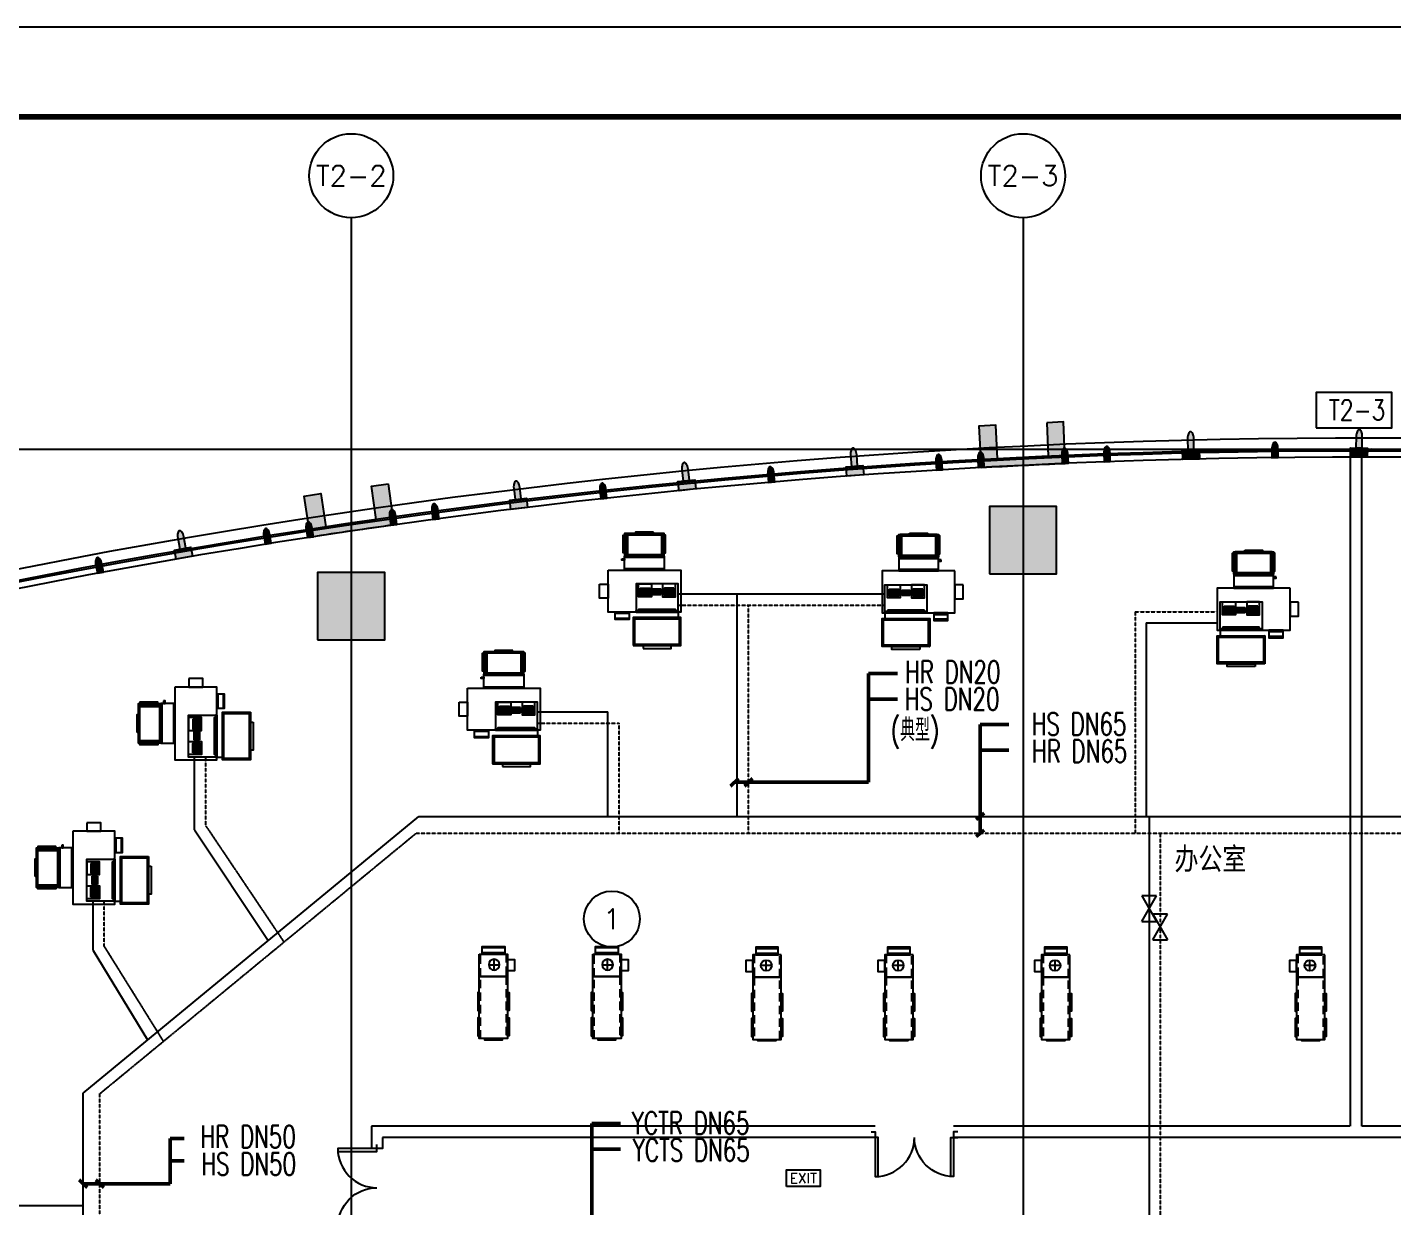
# Model space of a CAD drawing. Header units: inches. Extents: x -10386 to 73614, y -7144 to 52256.
# Drawn here: x 6214 to 30602, y 31194 to 52256 of the extents above; entities that cross this region are included whole.
import ezdxf
from ezdxf.enums import TextEntityAlignment as Align

# ---------------------------------------------------------------- set-up
doc = ezdxf.new("R2010")
doc.units = ezdxf.units.IN
doc.header["$MEASUREMENT"] = 0
for name, pattern in [('C-1205-1217-T2 PLAN$0$DASHDOT1', [0.6, 0.4, -0.1, 0, -0.1]), ('DASH2', [0.6, 0.5, -0.1]), ('DASHED', [0.75, 0.5, -0.25]), ('HIDDEN', [0.375, 0.25, -0.125])]:
    doc.linetypes.add(name, pattern=pattern)
for name, color, linetype, lineweight in [('0M-P-CHH-FIT', 70, 'Continuous', 25), ('暖通-空调-冷凝水管', 140, 'DASH2', 50), ('暖通-空调-热水供水管', 1, 'Continuous', 25), ('暖通-空调-热水回水管', 1, 'DASHED', 25)]:
    doc.layers.add(name, color=color, linetype=linetype, lineweight=lineweight)
for name, color, linetype in [('arch', 8, 'Continuous'), ('TITLE_BLOCK_A1$0$TITLE', 7, 'Continuous'), ('暖-设备-VAV', 6, 'Continuous')]:
    doc.layers.add(name, color=color, linetype=linetype)
doc.layers.add('Viewpoint', color=8, linetype='Continuous', plot=False)
doc.styles.add('C-1205-1217-T2 PLAN$0$ROMANS', font='romans.shx')
doc.styles.add('C-1205-1217-T2 PLAN$0$SA-RS-HZ45', font='sa-rs.shx', dxfattribs={"height": 450, "bigfont": 'sa-hz.shx'})
doc.styles.add('C-1205-1217-T2 PLAN$0$TXT4', font='romans.shx', dxfattribs={"height": 360})
doc.styles.add('HZF', font='ROMANS2.shx', dxfattribs={"width": 0.7, "bigfont": 'HZDF2.shx'})
doc.styles.add('ROMANS', font='romans.shx')
doc.styles.add('TXT2', font='romans.shx', dxfattribs={"height": 180})

# ---------------------------------------------------------------- blocks, each defined once
blk = doc.blocks.new('A$C0FBF0051')
at = {"layer": '暖-设备-VAV', "ltscale": 600}
h = blk.add_hatch(dxfattribs=at)
h.set_pattern_fill('ANSI37', color=9, scale=100, style=0)
h.set_pattern_definition([(45, (3695250.5, -605371.5), (-8.838834765, 8.838834765), []), (135, (3695250.5, -605371.5), (-8.838834765, -8.838834765), [])])
h.paths.add_polyline_path([(-555, 1600), (104, 1600), (104, 2000), (-555, 2000)])
h.paths.add_polyline_path([(-529, 1975), (79, 1975), (79, 1625), (-529, 1625)], flags=16)
h = blk.add_hatch(dxfattribs=at)
h.set_pattern_fill('ANSI37', color=9, scale=100, style=0)
h.set_pattern_definition([(45, (3724282.349, -592149.306), (-8.838834765, 8.838834765), []), (135, (3724282.349, -592149.306), (-8.838834765, -8.838834765), [])])
h.paths.add_polyline_path([(-425, 0), (425, 0), (425, 500), (-425, 500)])
h.paths.add_polyline_path([(-400, 25), (400, 25), (400, 475), (-400, 475)], flags=16)
for p, q in [((-555, 1600), (-555, 2000)), ((-555, 2000), (104, 2000)), ((-529, 1975), (-529, 1625)), ((79, 1975), (-529, 1975)), ((79, 1975), (79, 1625)), ((104, 1600), (104, 2000)), ((104, 1600), (-555, 1600)), ((-529, 1625), (79, 1625)), ((375, 600), (375, 500))]:
    blk.add_line(p, q, dxfattribs=at)
at = {"layer": '暖-设备-VAV', "color": 9, "ltscale": 600}
for p, q in [((-131, 1012), (-301, 1012)), ((-131, 996), (-301, 996)), ((-131, 981), (-301, 981)), ((74, 1006), (-74, 1006)), ((-74, 1006), (-74, 911)), ((-74, 981), (74, 981)), ((74, 1006), (74, 911)), ((131, 1012), (301, 1012)), ((131, 996), (301, 996)), ((131, 981), (301, 981)), ((-131, 965), (-301, 965)), ((-131, 950), (-301, 950)), ((-131, 935), (-301, 935)), ((-131, 919), (-301, 919)), ((-101, 971), (-74, 971)), ((-74, 946), (-101, 946)), ((74, 958), (-74, 958)), ((-74, 936), (74, 936)), ((-74, 911), (74, 911)), ((74, 971), (100, 971)), ((100, 946), (74, 946)), ((131, 965), (301, 965)), ((131, 950), (301, 950)), ((131, 935), (301, 935)), ((131, 919), (301, 919))]:
    blk.add_line(p, q, dxfattribs=at)
at = {"layer": '暖-设备-VAV', "ltscale": 600}
for points in [[(-580, 1975), (-580, 1655), (-605, 1655), (-605, 1975)], [(-580, 1600), (129, 1600), (129, 2000), (-580, 2000)], [(-555, 1600), (104, 1600), (104, 2000), (-555, 2000)], [(-65, 2025), (-385, 2025), (-385, 2000), (-65, 2000)], [(-630, 1550), (-580, 1550), (-580, 1525), (-630, 1525)], [(-580, 1600), (129, 1600), (129, 1350), (-580, 1350)], [(-875, 1350), (425, 1350), (425, 600), (-875, 600)], [(-1025, 1100), (-875, 1100), (-875, 850), (-1025, 850)], [(-375, 600), (375, 600), (375, 1104), (-375, 1104)], [(-332, 1104), (-101, 1104), (-101, 873), (-332, 873)], [(331, 1104), (100, 1104), (100, 873), (331, 873)], [(-499, 600), (-499, 464), (-750, 464), (-750, 600)], [(-499, 575), (-750, 575), (-750, 600), (-499, 600)], [(-499, 464), (-750, 464), (-750, 489), (-499, 489)], [(-425, 0), (425, 0), (425, 500), (-425, 500)], [(-400, 25), (400, 25), (400, 475), (-400, 475)], [(-250, -50), (250, -50), (250, 0), (-250, 0)]]:
    blk.add_lwpolyline(points, close=True, dxfattribs=at)
at = {"layer": '暖-设备-VAV', "color": 9, "ltscale": 600}
for points in [[(129, 1975), (129, 1655), (154, 1655), (154, 1975)], [(129, 1575), (-580, 1575), (-580, 1600), (129, 1600)], [(129, 1350), (-580, 1350), (-580, 1375), (129, 1375)], [(-301, 1027), (-131, 1027), (-131, 904), (-301, 904)], [(301, 1027), (131, 1027), (131, 904), (301, 904)], [(375, 600), (-375, 600), (-375, 625), (375, 625)], [(325, 625), (-325, 625), (-325, 650), (325, 650)]]:
    blk.add_lwpolyline(points, close=True, dxfattribs=at)
blk = doc.blocks.new('A$C1B2B0464')
for p, q in [((-193, 266), (-386, 266)), ((-290, 363), (-290, 170))]:
    blk.add_line(p, q)
blk.add_circle((-290, 266), 96.8)
at = {"layer": '暖-设备-VAV', "ltscale": 600}
for points in [[(-480, 532), (-480, 25), (-80, 25), (-80, 532)], [(-80, 532), (-80, 25), (-80, 25), (-80, 532)], [(-80, 532), (-80, 25), (1030, 25), (1030, 532)], [(529, 532), (209, 532), (209, 557), (529, 557)], [(980, 532), (660, 532), (660, 557), (980, 557)], [(-616, 77), (-480, 77), (-480, 480), (-616, 480)], [(1030, 118), (1030, 438), (1055, 438), (1055, 118)], [(-380, 25), (-380, -101), (-180, -101), (-180, 25)], [(529, 25), (209, 25), (209, 0), (529, 0)], [(980, 25), (660, 25), (660, 0), (980, 0)]]:
    blk.add_lwpolyline(points, close=True, dxfattribs=at)
at = {"layer": '暖-设备-VAV', "color": 1, "linetype": 'HIDDEN', "ltscale": 600}
for points in [[(-480, 507), (-480, 50), (-80, 50), (-80, 507)], [(-80, 507), (-80, 50), (-80, 50), (-80, 507)], [(-80, 507), (-80, 50), (1030, 50), (1030, 507)]]:
    blk.add_lwpolyline(points, close=True, dxfattribs=at)
at = {"layer": '暖-设备-VAV', "color": 1, "ltscale": 600}
for points in [[(-591, 77), (-591, 480), (-616, 480), (-616, 77)], [(-480, 77), (-480, 480), (-505, 480), (-505, 77)]]:
    blk.add_lwpolyline(points, close=True, dxfattribs=at)

msp = doc.modelspace()

# ---------------------------------------------------------------- hatches: boundary and pattern name
at = {"layer": 'arch'}
h = msp.add_hatch(color=256, dxfattribs=at)
edge = h.paths.add_edge_path()
edge.add_line((24423, 45195.1), (24448.5, 44595.3))
edge.add_arc((30000, -78880), 123600, 92.574298, 92.9936)
edge.add_line((23545.1, 44551.3), (23512.3, 45150.8))
edge.add_line((23512.3, 45150.8), (23212.7, 45134.4))
edge.add_line((23212.7, 45134.4), (23253.1, 44395.5))
edge.add_arc((30000, -78880), 123460, 92.43523, 93.132667, ccw=False)
edge.add_line((24754.2, 44468.5), (24722.7, 45207.8))
edge.add_line((24722.7, 45207.8), (24423, 45195.1))
h = msp.add_hatch(color=256, dxfattribs=at)
edge = h.paths.add_edge_path()
edge.add_ellipse((26777.2, 44906.8), major_axis=(192.4, 192.4), ratio=1, start_angle=316.11313, end_angle=326.64827)
edge.add_ellipse((26884.5, 44928.9), major_axis=(-115, 115), ratio=1, start_angle=236.64827, end_angle=250.29224)
edge.add_ellipse((26951.6, 44960.6), major_axis=(62.5, 62.5), ratio=1, start_angle=340.29224, end_angle=363.41953)
edge.add_ellipse((26992.4, 45006.7), major_axis=(-19, 19), ratio=1, start_angle=-86.58047, end_angle=-43.88687)
edge.add_ellipse((26992.4, 45006.7), major_axis=(19, 19), ratio=1, start_angle=46.11313, end_angle=88.80673)
edge.add_ellipse((27035.1, 44962.2), major_axis=(-62.5, 62.5), ratio=1, start_angle=-1.19327, end_angle=21.93402)
edge.add_ellipse((27103.3, 44933.2), major_axis=(-115, 115), ratio=1, start_angle=21.93402, end_angle=35.57799)
edge.add_ellipse((27211.4, 44915.2), major_axis=(192.4, 192.4), ratio=1, start_angle=125.57799, end_angle=136.11313)
edge.add_line((26939.3, 44909.9), (26943.7, 44682.5))
edge.add_line((26943.7, 44682.5), (27053.7, 44684.6))
edge.add_line((27053.7, 44684.6), (27049.3, 44912.1))
h = msp.add_hatch(color=256, dxfattribs=at)
edge = h.paths.add_edge_path()
edge.add_ellipse((29787.2, 44951.2), major_axis=(-192.4, 192.4), ratio=1, start_angle=224.02579, end_angle=234.56093)
edge.add_ellipse((29895.3, 44969.4), major_axis=(115, 115), ratio=1, start_angle=324.56093, end_angle=338.2049)
edge.add_ellipse((29963.4, 44998.6), major_axis=(-62.5, 62.5), ratio=1, start_angle=248.2049, end_angle=271.33219)
edge.add_ellipse((30006, 45043.1), major_axis=(19, 19), ratio=1, start_angle=1.33219, end_angle=44.02579)
edge.add_ellipse((30006, 45043.1), major_axis=(-19, 19), ratio=1, start_angle=-45.97421, end_angle=-3.28061)
edge.add_ellipse((30047, 44997.1), major_axis=(62.5, 62.5), ratio=1, start_angle=86.71939, end_angle=109.84668)
edge.add_ellipse((30114.1, 44965.6), major_axis=(115, 115), ratio=1, start_angle=109.84668, end_angle=123.49065)
edge.add_ellipse((30221.5, 44943.8), major_axis=(-192.4, 192.4), ratio=1, start_angle=33.49065, end_angle=44.02579)
edge.add_line((29949.4, 44948.4), (29945.5, 44720.9))
edge.add_line((29945.5, 44720.9), (30055.5, 44719.1))
edge.add_line((30055.5, 44719.1), (30059.3, 44946.5))
h = msp.add_hatch(color=256, dxfattribs=at)
edge = h.paths.add_edge_path()
edge.add_ellipse((20758.2, 44600.7), major_axis=(-192.4, 192.4), ratio=1, start_angle=229.60031, end_angle=240.13545)
edge.add_ellipse((20864, 44629.3), major_axis=(-115, 115), ratio=1, start_angle=240.13545, end_angle=253.77942)
edge.add_ellipse((20929, 44665), major_axis=(62.5, 62.5), ratio=1, start_angle=343.77942, end_angle=366.90672)
edge.add_ellipse((20967, 44713.5), major_axis=(19, 19), ratio=1, start_angle=6.90672, end_angle=49.60031)
edge.add_ellipse((20967, 44713.5), major_axis=(19, 19), ratio=1, start_angle=49.60031, end_angle=92.29391)
edge.add_ellipse((21012.3, 44671.7), major_axis=(-62.5, 62.5), ratio=1, start_angle=2.29391, end_angle=25.42121)
edge.add_ellipse((21082.1, 44646.9), major_axis=(115, 115), ratio=1, start_angle=115.42121, end_angle=129.06518)
edge.add_ellipse((21191.1, 44635.6), major_axis=(192.4, 192.4), ratio=1, start_angle=129.06518, end_angle=139.60031)
edge.add_line((20919.8, 44613.7), (20938.1, 44387))
edge.add_line((20938.1, 44387), (21047.7, 44395.8))
edge.add_line((21047.7, 44395.8), (21029.5, 44622.6))
h = msp.add_hatch(color=256, dxfattribs=at)
edge = h.paths.add_edge_path()
edge.add_ellipse((23028, 44535.9), major_axis=(192.4, 192.4), ratio=1, start_angle=318.13267, end_angle=328.6678)
edge.add_ellipse((23134.5, 44561.8), major_axis=(115, 115), ratio=1, start_angle=328.6678, end_angle=342.31177)
edge.add_ellipse((23200.3, 44595.8), major_axis=(-62.5, 62.5), ratio=1, start_angle=252.31177, end_angle=275.43907)
edge.add_ellipse((23239.6, 44643.3), major_axis=(19, 19), ratio=1, start_angle=5.43907, end_angle=48.13267)
edge.add_ellipse((23239.6, 44643.3), major_axis=(19, 19), ratio=1, start_angle=48.13267, end_angle=90.82626)
edge.add_ellipse((23283.8, 44600.4), major_axis=(-62.5, 62.5), ratio=1, start_angle=0.82626, end_angle=23.95356)
edge.add_ellipse((23353, 44573.8), major_axis=(115, 115), ratio=1, start_angle=113.95356, end_angle=127.59753)
edge.add_ellipse((23461.6, 44559.6), major_axis=(-192.4, 192.4), ratio=1, start_angle=37.59753, end_angle=48.13267)
edge.add_line((23189.9, 44544.8), (23198.2, 44392.5))
edge.add_line((23198.2, 44392.5), (23308.1, 44398.5))
edge.add_line((23308.1, 44398.5), (23299.7, 44550.8))
h = msp.add_hatch(color=256, dxfattribs=at)
edge = h.paths.add_edge_path()
edge.add_ellipse((24530.8, 44611.6), major_axis=(192.4, 192.4), ratio=1, start_angle=317.43523, end_angle=327.97037)
edge.add_ellipse((24637.5, 44636.2), major_axis=(-115, 115), ratio=1, start_angle=237.97037, end_angle=251.61434)
edge.add_ellipse((24703.8, 44669.4), major_axis=(-62.5, 62.5), ratio=1, start_angle=251.61434, end_angle=274.74163)
edge.add_ellipse((24743.6, 44716.5), major_axis=(19, 19), ratio=1, start_angle=4.74163, end_angle=47.43523)
edge.add_ellipse((24743.6, 44716.5), major_axis=(-19, 19), ratio=1, start_angle=-42.56477, end_angle=0.12883)
edge.add_ellipse((24787.3, 44673), major_axis=(-62.5, 62.5), ratio=1, start_angle=0.12883, end_angle=23.25612)
edge.add_ellipse((24856.2, 44645.5), major_axis=(-115, 115), ratio=1, start_angle=23.25612, end_angle=36.90009)
edge.add_ellipse((24964.7, 44630.1), major_axis=(-192.4, 192.4), ratio=1, start_angle=36.90009, end_angle=47.43523)
edge.add_line((24692.8, 44618.5), (24699.2, 44466.2))
edge.add_line((24699.2, 44466.2), (24809.1, 44470.8))
edge.add_line((24809.1, 44470.8), (24802.7, 44623.2))
h = msp.add_hatch(color=256, dxfattribs=at)
edge = h.paths.add_edge_path()
edge.add_ellipse((25281.7, 44643.9), major_axis=(-192.4, 192.4), ratio=1, start_angle=226.73945, end_angle=237.27459)
edge.add_ellipse((25388.7, 44667.2), major_axis=(115, 115), ratio=1, start_angle=327.27459, end_angle=340.91856)
edge.add_ellipse((25455.4, 44699.6), major_axis=(62.5, 62.5), ratio=1, start_angle=340.91856, end_angle=364.04585)
edge.add_ellipse((25495.8, 44746.2), major_axis=(-19, 19), ratio=1, start_angle=-85.95415, end_angle=-43.26055)
edge.add_ellipse((25495.8, 44746.2), major_axis=(19, 19), ratio=1, start_angle=46.73945, end_angle=89.43305)
edge.add_ellipse((25538.9, 44702.2), major_axis=(-62.5, 62.5), ratio=1, start_angle=-0.56695, end_angle=22.56034)
edge.add_ellipse((25607.5, 44673.9), major_axis=(115, 115), ratio=1, start_angle=112.56034, end_angle=126.20431)
edge.add_ellipse((25715.8, 44657.1), major_axis=(-192.4, 192.4), ratio=1, start_angle=36.20431, end_angle=46.73945)
edge.add_line((25443.7, 44648.8), (25448.4, 44496.4))
edge.add_line((25448.4, 44496.4), (25558.3, 44499.8))
edge.add_line((25558.3, 44499.8), (25553.7, 44652.2))
for points in [[(27151.2, 44546.4), (26851.5, 44540.6), (26848.3, 44705.5), (27148, 44711.4)], [(30147.9, 44577.4), (29848.1, 44582.5), (29850.9, 44747.5), (30150.7, 44742.4)], [(21153.5, 44263.8), (20854.6, 44239.7), (20841.4, 44404.2), (21140.2, 44428.2)], [(18153.6, 44013.3), (17855.9, 43978.3), (17836.6, 44142.2), (18134.4, 44177.2)], [(15149.4, 43682.8), (14851.6, 43647.9), (14832.4, 43811.7), (15130.1, 43846.7)], [(23400, 42498.2), (24600, 42498.2), (24600, 43698.2), (23400, 43698.2)], [(9166.9, 42810.7), (8871.8, 42757.6), (8842.6, 42920), (9137.7, 42973.1)], [(11400, 41317.8), (12600, 41317.8), (12600, 42517.8), (11400, 42517.8)]]:
    msp.add_hatch(color=256, dxfattribs=at).paths.add_polyline_path(points)
h = msp.add_hatch(color=256, dxfattribs=at)
edge = h.paths.add_edge_path()
edge.add_ellipse((28282.6, 44722.1), major_axis=(-192.4, 192.4), ratio=1, start_angle=225.34789, end_angle=235.88303)
edge.add_ellipse((28390.2, 44742.8), major_axis=(-115, 115), ratio=1, start_angle=235.88303, end_angle=249.527)
edge.add_ellipse((28457.7, 44773.5), major_axis=(-62.5, 62.5), ratio=1, start_angle=249.527, end_angle=272.65429)
edge.add_ellipse((28499.2, 44819.1), major_axis=(19, 19), ratio=1, start_angle=2.65429, end_angle=45.34789)
edge.add_ellipse((28499.2, 44819.1), major_axis=(-19, 19), ratio=1, start_angle=-44.65211, end_angle=-1.95851)
edge.add_ellipse((28541.2, 44774.1), major_axis=(-62.5, 62.5), ratio=1, start_angle=-1.95851, end_angle=21.16878)
edge.add_ellipse((28609, 44744.1), major_axis=(115, 115), ratio=1, start_angle=111.16878, end_angle=124.81275)
edge.add_ellipse((28716.9, 44724.7), major_axis=(-192.4, 192.4), ratio=1, start_angle=34.81275, end_angle=45.34789)
edge.add_line((28444.7, 44723.1), (28445.7, 44570.6))
edge.add_line((28445.7, 44570.6), (28555.7, 44571.2))
edge.add_line((28555.7, 44571.2), (28554.7, 44723.7))
h = msp.add_hatch(color=256, dxfattribs=at)
edge = h.paths.add_edge_path()
edge.add_ellipse((17746.3, 44335.6), major_axis=(-192.4, 192.4), ratio=1, start_angle=231.6976, end_angle=242.23273)
edge.add_ellipse((17851, 44368.1), major_axis=(-115, 115), ratio=1, start_angle=242.23273, end_angle=255.8767)
edge.add_ellipse((17914.6, 44406.1), major_axis=(-62.5, 62.5), ratio=1, start_angle=255.8767, end_angle=279.004)
edge.add_ellipse((17950.8, 44455.9), major_axis=(19, 19), ratio=1, start_angle=9.004, end_angle=51.6976)
edge.add_ellipse((17950.8, 44455.9), major_axis=(19, 19), ratio=1, start_angle=51.6976, end_angle=94.39119)
edge.add_ellipse((17997.6, 44415.8), major_axis=(-62.5, 62.5), ratio=1, start_angle=4.39119, end_angle=27.51849)
edge.add_ellipse((18068.3, 44393.6), major_axis=(115, 115), ratio=1, start_angle=117.51849, end_angle=131.16246)
edge.add_ellipse((18177.6, 44386.2), major_axis=(-192.4, 192.4), ratio=1, start_angle=41.16246, end_angle=51.6976)
edge.add_line((17907.3, 44354.5), (17933.9, 44128.6))
edge.add_line((17933.9, 44128.6), (18043.1, 44141.4))
edge.add_line((18043.1, 44141.4), (18016.6, 44367.3))
h = msp.add_hatch(color=256, dxfattribs=at)
edge = h.paths.add_edge_path()
edge.add_ellipse((19279.9, 44265.6), major_axis=(192.4, 192.4), ratio=1, start_angle=320.22995, end_angle=330.76509)
edge.add_ellipse((19385.3, 44295.4), major_axis=(115, 115), ratio=1, start_angle=330.76509, end_angle=344.40906)
edge.add_ellipse((19449.9, 44331.8), major_axis=(62.5, 62.5), ratio=1, start_angle=344.40906, end_angle=367.53635)
edge.add_ellipse((19487.4, 44380.7), major_axis=(19, 19), ratio=1, start_angle=7.53635, end_angle=50.22995)
edge.add_ellipse((19487.4, 44380.7), major_axis=(19, 19), ratio=1, start_angle=50.22995, end_angle=92.92355)
edge.add_ellipse((19533.1, 44339.4), major_axis=(62.5, 62.5), ratio=1, start_angle=92.92355, end_angle=116.05084)
edge.add_ellipse((19603.3, 44315.3), major_axis=(-115, 115), ratio=1, start_angle=26.05084, end_angle=39.69481)
edge.add_ellipse((19712.4, 44305.2), major_axis=(192.4, 192.4), ratio=1, start_angle=129.69481, end_angle=140.22995)
edge.add_line((19441.4, 44280.4), (19455.3, 44128.5))
edge.add_line((19455.3, 44128.5), (19564.8, 44138.6))
edge.add_line((19564.8, 44138.6), (19550.9, 44290.4))
h = msp.add_hatch(color=256, dxfattribs=at)
edge = h.paths.add_edge_path()
edge.add_ellipse((22280.5, 44490.1), major_axis=(-192.4, 192.4), ratio=1, start_angle=228.83176, end_angle=239.3669)
edge.add_ellipse((22386.7, 44517.3), major_axis=(-115, 115), ratio=1, start_angle=239.3669, end_angle=253.01087)
edge.add_ellipse((22452.1, 44552.1), major_axis=(62.5, 62.5), ratio=1, start_angle=343.01087, end_angle=366.13816)
edge.add_ellipse((22490.8, 44600.1), major_axis=(-19, 19), ratio=1, start_angle=-83.86184, end_angle=-41.16824)
edge.add_ellipse((22490.8, 44600.1), major_axis=(19, 19), ratio=1, start_angle=48.83176, end_angle=91.52536)
edge.add_ellipse((22535.5, 44557.7), major_axis=(-62.5, 62.5), ratio=1, start_angle=1.52536, end_angle=24.65265)
edge.add_ellipse((22605, 44531.9), major_axis=(115, 115), ratio=1, start_angle=114.65265, end_angle=128.29662)
edge.add_ellipse((22713.8, 44519.1), major_axis=(192.4, 192.4), ratio=1, start_angle=128.29662, end_angle=138.83176)
edge.add_line((22442.3, 44500.9), (22452.5, 44348.8))
edge.add_line((22452.5, 44348.8), (22562.2, 44356.1))
edge.add_line((22562.2, 44356.1), (22552, 44508.3))
h = msp.add_hatch(color=256, dxfattribs=at)
edge = h.paths.add_edge_path()
edge.add_ellipse((14742.1, 44005.1), major_axis=(-192.4, 192.4), ratio=1, start_angle=231.6976, end_angle=242.23273)
edge.add_ellipse((14846.7, 44037.6), major_axis=(-115, 115), ratio=1, start_angle=242.23273, end_angle=255.8767)
edge.add_ellipse((14910.4, 44075.6), major_axis=(-62.5, 62.5), ratio=1, start_angle=255.8767, end_angle=279.004)
edge.add_ellipse((14946.6, 44125.5), major_axis=(19, 19), ratio=1, start_angle=9.004, end_angle=51.6976)
edge.add_ellipse((14946.6, 44125.5), major_axis=(19, 19), ratio=1, start_angle=51.6976, end_angle=94.39119)
edge.add_ellipse((14993.3, 44085.4), major_axis=(-62.5, 62.5), ratio=1, start_angle=4.39119, end_angle=27.51849)
edge.add_ellipse((15064.1, 44063.1), major_axis=(115, 115), ratio=1, start_angle=117.51849, end_angle=131.16246)
edge.add_ellipse((15173.4, 44055.8), major_axis=(-192.4, 192.4), ratio=1, start_angle=41.16246, end_angle=51.6976)
edge.add_line((14903.1, 44024), (14929.6, 43798.1))
edge.add_line((14929.6, 43798.1), (15038.9, 43810.9))
edge.add_line((15038.9, 43810.9), (15012.3, 44036.9))
h = msp.add_hatch(color=256, dxfattribs=at)
edge = h.paths.add_edge_path()
edge.add_line((12658.2, 44103.3), (12761.5, 43370.6))
edge.add_arc((30000, -78880), 123460, 98.026327, 98.725421)
edge.add_line((11271.2, 43151.2), (11158.9, 43882.6))
edge.add_line((11158.9, 43882.6), (11455.5, 43928.1))
edge.add_line((11455.5, 43928.1), (11546.5, 43334.7))
edge.add_arc((30000, -78880), 123600, 98.165395, 98.586354, ccw=False)
edge.add_line((12445, 43467), (12361.1, 44061.5))
edge.add_line((12361.1, 44061.5), (12658.2, 44103.3))
h = msp.add_hatch(color=256, dxfattribs=at)
edge = h.paths.add_edge_path()
edge.add_ellipse((16279.6, 43970.2), major_axis=(192.4, 192.4), ratio=1, start_angle=320.92904, end_angle=331.46418)
edge.add_ellipse((16384.7, 44001.2), major_axis=(115, 115), ratio=1, start_angle=331.46418, end_angle=345.10815)
edge.add_ellipse((16448.9, 44038.4), major_axis=(-62.5, 62.5), ratio=1, start_angle=255.10815, end_angle=278.23545)
edge.add_ellipse((16485.7, 44087.8), major_axis=(-19, 19), ratio=1, start_angle=-81.76455, end_angle=-39.07096)
edge.add_ellipse((16485.7, 44087.8), major_axis=(-19, 19), ratio=1, start_angle=-39.07096, end_angle=3.62264)
edge.add_ellipse((16532, 44047.1), major_axis=(-62.5, 62.5), ratio=1, start_angle=3.62264, end_angle=26.74994)
edge.add_ellipse((16602.4, 44023.9), major_axis=(-115, 115), ratio=1, start_angle=26.74994, end_angle=40.39391)
edge.add_ellipse((16711.6, 44015.1), major_axis=(-192.4, 192.4), ratio=1, start_angle=40.39391, end_angle=50.92904)
edge.add_line((16440.9, 43986.9), (16456.7, 43835.3))
edge.add_line((16456.7, 43835.3), (16566.1, 43846.6))
edge.add_line((16566.1, 43846.6), (16550.3, 43998.3))
h = msp.add_hatch(color=256, dxfattribs=at)
edge = h.paths.add_edge_path()
edge.add_ellipse((13279.2, 43597.9), major_axis=(-192.4, 192.4), ratio=1, start_angle=232.32723, end_angle=242.86237)
edge.add_ellipse((13383.5, 43631.5), major_axis=(115, 115), ratio=1, start_angle=332.86237, end_angle=346.50634)
edge.add_ellipse((13446.7, 43670.3), major_axis=(-62.5, 62.5), ratio=1, start_angle=256.50634, end_angle=279.63364)
edge.add_ellipse((13482.4, 43720.5), major_axis=(19, 19), ratio=1, start_angle=9.63364, end_angle=52.32723)
edge.add_ellipse((13482.4, 43720.5), major_axis=(19, 19), ratio=1, start_angle=52.32723, end_angle=95.02083)
edge.add_ellipse((13529.6, 43680.9), major_axis=(62.5, 62.5), ratio=1, start_angle=95.02083, end_angle=118.14813)
edge.add_ellipse((13600.5, 43659.4), major_axis=(-115, 115), ratio=1, start_angle=28.14813, end_angle=41.7921)
edge.add_ellipse((13710, 43653.3), major_axis=(192.4, 192.4), ratio=1, start_angle=131.7921, end_angle=142.32723)
edge.add_line((13440, 43618.6), (13459.5, 43467.3))
edge.add_line((13459.5, 43467.3), (13568.6, 43481.4))
edge.add_line((13568.6, 43481.4), (13549.1, 43632.6))
h = msp.add_hatch(color=256, dxfattribs=at)
edge = h.paths.add_edge_path()
edge.add_ellipse((11033.4, 43269), major_axis=(192.4, 192.4), ratio=1, start_angle=323.72542, end_angle=334.26056)
edge.add_ellipse((11136.9, 43305.1), major_axis=(-115, 115), ratio=1, start_angle=244.26056, end_angle=257.90453)
edge.add_ellipse((11199.1, 43345.4), major_axis=(62.5, 62.5), ratio=1, start_angle=347.90453, end_angle=371.03182)
edge.add_ellipse((11233.5, 43396.5), major_axis=(19, 19), ratio=1, start_angle=11.03182, end_angle=53.72542)
edge.add_ellipse((11233.5, 43396.5), major_axis=(19, 19), ratio=1, start_angle=53.72542, end_angle=96.41902)
edge.add_ellipse((11281.7, 43358), major_axis=(62.5, 62.5), ratio=1, start_angle=96.41902, end_angle=119.54631)
edge.add_ellipse((11353.2, 43338.3), major_axis=(-115, 115), ratio=1, start_angle=29.54631, end_angle=43.19028)
edge.add_ellipse((11462.7, 43334.8), major_axis=(-192.4, 192.4), ratio=1, start_angle=43.19028, end_angle=53.72542)
edge.add_line((11193.7, 43293.5), (11216.8, 43142.8))
edge.add_line((11216.8, 43142.8), (11325.6, 43159.5))
edge.add_line((11325.6, 43159.5), (11302.4, 43310.2))
h = msp.add_hatch(color=256, dxfattribs=at)
edge = h.paths.add_edge_path()
edge.add_ellipse((12525.2, 43491.3), major_axis=(192.4, 192.4), ratio=1, start_angle=323.02633, end_angle=333.56146)
edge.add_ellipse((12629.1, 43526.2), major_axis=(115, 115), ratio=1, start_angle=333.56146, end_angle=347.20543)
edge.add_ellipse((12691.8, 43565.7), major_axis=(-62.5, 62.5), ratio=1, start_angle=257.20543, end_angle=280.33273)
edge.add_ellipse((12726.9, 43616.3), major_axis=(-19, 19), ratio=1, start_angle=-79.66727, end_angle=-36.97367)
edge.add_ellipse((12726.9, 43616.3), major_axis=(19, 19), ratio=1, start_angle=53.02633, end_angle=95.71992)
edge.add_ellipse((12774.6, 43577.3), major_axis=(-62.5, 62.5), ratio=1, start_angle=5.71992, end_angle=28.84722)
edge.add_ellipse((12845.8, 43556.7), major_axis=(-115, 115), ratio=1, start_angle=28.84722, end_angle=42.49119)
edge.add_ellipse((12955.2, 43551.9), major_axis=(192.4, 192.4), ratio=1, start_angle=132.49119, end_angle=143.02633)
edge.add_line((12685.8, 43513.9), (12707.1, 43362.9))
edge.add_line((12707.1, 43362.9), (12816, 43378.3))
edge.add_line((12816, 43378.3), (12794.7, 43529.3))
h = msp.add_hatch(color=256, dxfattribs=at)
edge = h.paths.add_edge_path()
edge.add_ellipse((8740.7, 43107.5), major_axis=(-192.4, 192.4), ratio=1, start_angle=235.19307, end_angle=245.7282)
edge.add_ellipse((8843.2, 43146.3), major_axis=(-115, 115), ratio=1, start_angle=245.7282, end_angle=259.37217)
edge.add_ellipse((8904.4, 43188.2), major_axis=(62.5, 62.5), ratio=1, start_angle=349.37217, end_angle=372.49947)
edge.add_ellipse((8937.5, 43240.1), major_axis=(19, 19), ratio=1, start_angle=12.49947, end_angle=55.19307)
edge.add_ellipse((8937.5, 43240.1), major_axis=(-19, 19), ratio=1, start_angle=-34.80693, end_angle=7.88667)
edge.add_ellipse((8986.6, 43202.9), major_axis=(62.5, 62.5), ratio=1, start_angle=97.88667, end_angle=121.01396)
edge.add_ellipse((9058.6, 43185), major_axis=(115, 115), ratio=1, start_angle=121.01396, end_angle=134.65793)
edge.add_ellipse((9168.1, 43184.4), major_axis=(192.4, 192.4), ratio=1, start_angle=134.65793, end_angle=145.19307)
edge.add_line((8900.3, 43136.2), (8940.5, 42912.3))
edge.add_line((8940.5, 42912.3), (9048.8, 42931.8))
edge.add_line((9048.8, 42931.8), (9008.5, 43155.7))
h = msp.add_hatch(color=256, dxfattribs=at)
edge = h.paths.add_edge_path()
edge.add_ellipse((10278.8, 43148.1), major_axis=(-192.4, 192.4), ratio=1, start_angle=234.42452, end_angle=244.95965)
edge.add_ellipse((10381.8, 43185.5), major_axis=(-115, 115), ratio=1, start_angle=244.95965, end_angle=258.60362)
edge.add_ellipse((10443.6, 43226.5), major_axis=(-62.5, 62.5), ratio=1, start_angle=258.60362, end_angle=281.73092)
edge.add_ellipse((10477.4, 43278), major_axis=(19, 19), ratio=1, start_angle=11.73092, end_angle=54.42452)
edge.add_ellipse((10477.4, 43278), major_axis=(19, 19), ratio=1, start_angle=54.42452, end_angle=97.11811)
edge.add_ellipse((10526, 43240.2), major_axis=(-62.5, 62.5), ratio=1, start_angle=7.11811, end_angle=30.24541)
edge.add_ellipse((10597.7, 43221.3), major_axis=(-115, 115), ratio=1, start_angle=30.24541, end_angle=43.88938)
edge.add_ellipse((10707.3, 43219.2), major_axis=(-192.4, 192.4), ratio=1, start_angle=43.88938, end_angle=54.42452)
edge.add_line((10438.8, 43174.6), (10463.8, 43024.2))
edge.add_line((10463.8, 43024.2), (10572.3, 43042.2))
edge.add_line((10572.3, 43042.2), (10547.3, 43192.6))
h = msp.add_hatch(color=256, dxfattribs=at)
edge = h.paths.add_edge_path()
edge.add_ellipse((7278.7, 42625.3), major_axis=(192.4, 192.4), ratio=1, start_angle=325.8227, end_angle=336.35784)
edge.add_ellipse((7380.8, 42665.2), major_axis=(115, 115), ratio=1, start_angle=336.35784, end_angle=350.00181)
edge.add_ellipse((7441.5, 42707.7), major_axis=(62.5, 62.5), ratio=1, start_angle=350.00181, end_angle=373.12911)
edge.add_ellipse((7474.1, 42760), major_axis=(19, 19), ratio=1, start_angle=13.12911, end_angle=55.8227)
edge.add_ellipse((7474.1, 42760), major_axis=(19, 19), ratio=1, start_angle=55.8227, end_angle=98.5163)
edge.add_ellipse((7523.6, 42723.4), major_axis=(-62.5, 62.5), ratio=1, start_angle=8.5163, end_angle=31.6436)
edge.add_ellipse((7595.7, 42706.3), major_axis=(115, 115), ratio=1, start_angle=121.6436, end_angle=135.28757)
edge.add_ellipse((7705.3, 42706.8), major_axis=(-192.4, 192.4), ratio=1, start_angle=45.28757, end_angle=55.8227)
edge.add_line((7438, 42655.7), (7466.6, 42505.9))
edge.add_line((7466.6, 42505.9), (7574.7, 42526.6))
edge.add_line((7574.7, 42526.6), (7546, 42676.4))

# ---------------------------------------------------------------- linework, layer by layer
at = {"layer": '0M-P-CHH-FIT'}
for p, q in [((26118.7, 36287.9), (26381.9, 36743.9)), ((26118.7, 36743.9), (26381.9, 36287.9)), ((26381.9, 36743.9), (26118.7, 36743.9)), ((26250.3, 36515.8), (26250.3, 36515.9)), ((26318.7, 35962.6), (26581.9, 36418.6)), ((26318.7, 36418.6), (26581.9, 35962.6)), ((26581.9, 36418.6), (26318.7, 36418.6)), ((26118.7, 36287.9), (26381.9, 36287.9)), ((26450.3, 36190.6), (26450.3, 36190.6)), ((26318.7, 35962.6), (26581.9, 35962.6))]:
    msp.add_line(p, q, dxfattribs=at)
at = {"layer": 'arch', "linetype": 'C-1205-1217-T2 PLAN$0$DASHDOT1', "ltscale": 2}
for p, q in [((29844.5, 44580), (29844.5, 32632.5)), ((30044.5, 44580), (30044.5, 32632.5)), ((21360, 32632.5), (12360, 32632.5)), ((12360, 32632.5), (12360, 32232.5)), ((29844.5, 32632.5), (22760, 32632.5)), ((38160, 32632.5), (30044.5, 32632.5)), ((21360, 32432.5), (12560, 32432.5)), ((12560, 32432.5), (12560, 32232.5)), ((38160, 32432.5), (22760, 32432.5))]:
    msp.add_line(p, q, dxfattribs=at)
at = {"layer": 'arch', "ltscale": 0.02}
for points in [[(12000, 48856.2), (12000, -1780)], [(24000, 48856.2), (24000, -1780)], [(-4918.1, 44720), (61637.1, 44720)]]:
    msp.add_lwpolyline(points, dxfattribs=at)
at = {"layer": 'arch'}
for points in [[(29238.3, 45106.2), (30584.5, 45106.2), (30584.5, 45736.2), (29238.3, 45736.2)], [(27151.2, 44546.4), (26851.5, 44540.6), (26848.3, 44705.5), (27148, 44711.4)], [(30147.9, 44577.4), (29848.1, 44582.5), (29850.9, 44747.5), (30150.7, 44742.4)], [(21153.5, 44263.8), (20854.6, 44239.7), (20841.4, 44404.2), (21140.2, 44428.2)], [(18153.6, 44013.3), (17855.9, 43978.3), (17836.6, 44142.2), (18134.4, 44177.2)], [(15149.4, 43682.8), (14851.6, 43647.9), (14832.4, 43811.7), (15130.1, 43846.7)], [(23400, 42498.2), (24600, 42498.2), (24600, 43698.2), (23400, 43698.2)], [(9166.9, 42810.7), (8871.8, 42757.6), (8842.6, 42920), (9137.7, 42973.1)], [(11400, 41317.8), (12600, 41317.8), (12600, 42517.8), (11400, 42517.8)], [(19774.9, 31551.7), (19774.9, 31851.7), (20374.9, 31851.7), (20374.9, 31551.7)]]:
    msp.add_lwpolyline(points, close=True, dxfattribs=at)
for points in [[(24423, 45195.1), (24448.5, 44595.3, 0.0018296), (23545.1, 44551.3), (23512.3, 45150.8), (23212.7, 45134.4), (23253.1, 44395.5, -0.0030432), (24754.2, 44468.5), (24722.7, 45207.8)], [(48110, 43588.2, 0.0892167), (4300, 42223.1), (4300, 37714.5, 0.0074119), (821.7, 37125.1, 0.0691966), (821.7, 7594.9, 0.0074119), (4300, 7005.5), (4300, 2496.9, 0.0892167), (48110, 1131.8), (48110, 8416.6, 0.0191145), (56909.6, 10716.5, 0.1037494), (56909.6, 34003.5, 0.0191145), (48110, 36303.4)], [(48110, 43588.2, 0.0892167), (4300, 42223.1), (4300, 37714.5, 0.0074119), (821.7, 37125.1, 0.0691966), (821.7, 7594.9, 0.0074119), (4300, 7005.5), (4300, 2496.9, 0.0892167), (48110, 1131.8), (48110, 8416.6, 0.0191145), (56909.6, 10716.5, 0.1037494), (56909.6, 34003.5, 0.0191145), (48110, 36303.4)], [(27049.3, 44912.1, 0.0460006), (27043.7, 44961.7, 0.0596035), (27031.5, 44998.4, 0.1012558), (27010.2, 45026.7, 0.1884712), (26991.9, 45033.5, 0.1884712), (26973.9, 45026, 0.1012558), (26953.7, 44996.9, 0.0596035), (26942.9, 44959.8, 0.0460006), (26939.3, 44909.9), (26943.3, 44707.4), (27053.2, 44709.5)], [(30059.3, 44946.5, 0.0460006), (30055.6, 44996.4, 0.0596035), (30044.7, 45033.4, 0.1012558), (30024.5, 45062.5, 0.1884712), (30006.4, 45069.9, 0.1884712), (29988.1, 45063.1, 0.1012558), (29966.9, 45034.7, 0.0596035), (29954.8, 44998.1, 0.0460006), (29949.4, 44948.4), (29945.9, 44745.8), (30055.9, 44744)], [(47910, 43415.5, 0.0885346), (4500, 42060.9), (4500, 37542.8, 0.0074691), (1000, 36954.5, 0.0685189), (1000, 7765.5, 0.0074691), (4500, 7177.2), (4500, 2659.1, 0.0885346), (47910, 1304.5), (47910, 8577.3, 0.0192029), (56738, 10873.6, 0.1026894), (56738, 33846.4, 0.0192029), (47910, 36142.7)], [(47910, 43415.5, 0.0885346), (4500, 42060.9), (4500, 37542.8, 0.0074691), (1000, 36954.5, 0.0685189), (1000, 7765.5, 0.0074691), (4500, 7177.2), (4500, 2659.1, 0.0885346), (47910, 1304.5), (47910, 8577.3, 0.0192029), (56738, 10873.6, 0.1026894), (56738, 33846.4, 0.0192029), (47910, 36142.7)], [(47880, 43389.6, 0.0884322), (4530, 42036.6), (4530, 37517, 0.0074776), (1026.8, 36928.9, 0.068417), (1026.8, 7791.1, 0.0074776), (4530, 7203), (4530, 2683.4, 0.0884322), (47880, 1330.4), (47880, 8601.4, 0.0192161), (56712.3, 10897.2, 0.1025298), (56712.3, 33822.8, 0.0192161), (47880, 36118.6)], [(21029.5, 44622.6, 0.0460006), (21020.9, 44671.8, 0.0596035), (21006.5, 44707.6, 0.1012558), (20983.5, 44734.6, 0.1884712), (20964.8, 44740.2, 0.1884712), (20947.3, 44731.7, 0.1012558), (20929, 44701.4, 0.0596035), (20920.4, 44663.7, 0.0460006), (20919.8, 44613.7), (20936.1, 44411.8), (21045.7, 44420.6)], [(23299.7, 44550.8, 0.0460006), (23292.4, 44600.2, 0.0596035), (23278.9, 44636.4, 0.1012558), (23256.7, 44664, 0.1884712), (23238.1, 44670.1, 0.1884712), (23220.4, 44662, 0.1012558), (23201.2, 44632.1, 0.0596035), (23191.8, 44594.7, 0.0460006), (23189.9, 44544.8), (23198.2, 44392.5), (23308.1, 44398.5)], [(24802.7, 44623.2, 0.0460006), (24796, 44672.7, 0.0596035), (24782.9, 44709.1, 0.1012558), (24761, 44736.9, 0.1884712), (24742.5, 44743.3, 0.1884712), (24724.6, 44735.4, 0.1012558), (24705.2, 44705.8, 0.0596035), (24695.2, 44668.4, 0.0460006), (24692.8, 44618.5), (24699.2, 44466.2), (24809.1, 44470.8)], [(25553.7, 44652.2, 0.0460006), (25547.6, 44701.8, 0.0596035), (25535, 44738.3, 0.1012558), (25513.4, 44766.4, 0.1884712), (25495, 44773, 0.1884712), (25477, 44765.3, 0.1012558), (25457.2, 44735.9, 0.0596035), (25446.8, 44698.7, 0.0460006), (25443.7, 44648.8), (25448.4, 44496.4), (25558.3, 44499.8)], [(28554.7, 44723.7, 0.0460006), (28549.9, 44773.5, 0.0596035), (28538.1, 44810.2, 0.1012558), (28517.2, 44838.9, 0.1884712), (28499, 44845.9, 0.1884712), (28480.9, 44838.7, 0.1012558), (28460.3, 44809.8, 0.0596035), (28449, 44772.8, 0.0460006), (28444.7, 44723.1), (28445.7, 44570.6), (28555.7, 44571.2)], [(47770, 43294.5, 0.088056), (4640, 41947.3), (4640, 37422.5, 0.0075089), (1124.9, 36835.1, 0.0680427), (1124.9, 7884.9, 0.0075089), (4640, 7297.5), (4640, 2772.7, 0.088056), (47770, 1425.5), (47770, 8690, 0.0192645), (56617.8, 10983.6, 0.1019431), (56617.8, 33736.4, 0.0192645), (47770, 36030)], [(18016.6, 44367.3, 0.0460006), (18006.2, 44416.2, 0.0596035), (17990.5, 44451.5, 0.1012558), (17966.6, 44477.6, 0.1884712), (17947.7, 44482.6, 0.1884712), (17930.4, 44473.4, 0.1012558), (17913.2, 44442.4, 0.0596035), (17906.1, 44404.5, 0.0460006), (17907.3, 44354.5), (17931, 44153.3), (18040.2, 44166.1)], [(19550.9, 44290.4, 0.0460006), (19541.8, 44339.6, 0.0596035), (19527, 44375.2, 0.1012558), (19503.7, 44402, 0.1884712), (19485, 44407.4, 0.1884712), (19467.5, 44398.7, 0.1012558), (19449.5, 44368.1, 0.0596035), (19441.4, 44330.4, 0.0460006), (19441.4, 44280.4), (19455.3, 44128.5), (19564.8, 44138.6)], [(22552, 44508.3, 0.0460006), (22544.1, 44557.6, 0.0596035), (22530.2, 44593.6, 0.1012558), (22507.6, 44620.9, 0.1884712), (22489, 44626.8, 0.1884712), (22471.3, 44618.5, 0.1012558), (22452.6, 44588.4, 0.0596035), (22443.5, 44550.9, 0.0460006), (22442.3, 44500.9), (22452.5, 44348.8), (22562.2, 44356.1)], [(15012.3, 44036.9, 0.0460006), (15002, 44085.7, 0.0596035), (14986.2, 44121, 0.1012558), (14962.3, 44147.2, 0.1884712), (14943.4, 44152.1, 0.1884712), (14926.2, 44142.9, 0.1012558), (14909, 44111.9, 0.0596035), (14901.9, 44074, 0.0460006), (14903.1, 44024), (14926.7, 43822.8), (15036, 43835.7)], [(12658.2, 44103.3), (12761.5, 43370.6, 0.0030504), (11271.2, 43151.2), (11158.9, 43882.6), (11455.5, 43928.1), (11546.5, 43334.7, -0.0018368), (12445, 43467), (12361.1, 44061.5)], [(16550.3, 43998.3, 0.0460006), (16540.6, 44047.3, 0.0596035), (16525.3, 44082.8, 0.1012558), (16501.8, 44109.3, 0.1884712), (16483, 44114.5, 0.1884712), (16465.6, 44105.5, 0.1012558), (16448, 44074.8, 0.0596035), (16440.3, 44036.9, 0.0460006), (16440.9, 43986.9), (16456.7, 43835.3), (16566.1, 43846.6)], [(13549.1, 43632.6, 0.0460006), (13538.2, 43681.4, 0.0596035), (13522.1, 43716.5, 0.1012558), (13497.9, 43742.4, 0.1884712), (13479, 43747.1, 0.1884712), (13461.8, 43737.7, 0.1012558), (13445, 43706.5, 0.0596035), (13438.2, 43668.5, 0.0460006), (13440, 43618.6), (13459.5, 43467.3), (13568.6, 43481.4)], [(11302.4, 43310.2, 0.0460006), (11290.3, 43358.7, 0.0596035), (11273.4, 43393.4, 0.1012558), (11248.5, 43418.7, 0.1884712), (11229.5, 43423, 0.1884712), (11212.6, 43413.2, 0.1012558), (11196.5, 43381.6, 0.0596035), (11190.7, 43343.4, 0.0460006), (11193.7, 43293.5), (11216.8, 43142.8), (11325.6, 43159.5)], [(12794.7, 43529.3, 0.0460006), (12783.2, 43577.9, 0.0596035), (12766.6, 43612.8, 0.1012558), (12742.1, 43638.4, 0.1884712), (12723.1, 43642.9, 0.1884712), (12706.1, 43633.3, 0.1012558), (12689.6, 43601.9, 0.0596035), (12683.4, 43563.8, 0.0460006), (12685.8, 43513.9), (12707.1, 43362.9), (12816, 43378.3)], [(9008.5, 43155.7, 0.0460006), (8995.2, 43203.8, 0.0596035), (8977.4, 43238.1, 0.1012558), (8951.9, 43262.7, 0.1884712), (8932.7, 43266.5, 0.1884712), (8916.1, 43256.3, 0.1012558), (8900.8, 43224.3, 0.0596035), (8896, 43186, 0.0460006), (8900.3, 43136.2), (8936.1, 42936.8), (9044.4, 42956.3)], [(10547.3, 43192.6, 0.0460006), (10534.6, 43241, 0.0596035), (10517.2, 43275.4, 0.1012558), (10492.1, 43300.4, 0.1884712), (10473, 43304.5, 0.1884712), (10456.2, 43294.5, 0.1012558), (10440.5, 43262.7, 0.0596035), (10435.2, 43224.5, 0.0460006), (10438.8, 43174.6), (10463.8, 43024.2), (10572.3, 43042.2)], [(7546, 42676.4, 0.0460006), (7532.2, 42724.4, 0.0596035), (7514, 42758.4, 0.1012558), (7488.2, 42782.8, 0.1884712), (7469, 42786.4, 0.1884712), (7452.5, 42776, 0.1012558), (7437.6, 42743.8, 0.0596035), (7433.2, 42705.5, 0.0460006), (7438, 42655.7), (7466.6, 42505.9), (7574.7, 42526.6)]]:
    msp.add_lwpolyline(points, format="xyb", close=True, dxfattribs=at)
at = {"layer": 'arch', "extrusion": (0, 0, -1)}
for points in [[(-21285, 32532.5), (-21360, 32532.5), (-21360, 32432.5), (-21285, 32432.5)], [(-22835, 32532.5), (-22760, 32532.5), (-22760, 32432.5), (-22835, 32432.5)], [(-12560, 32307.5), (-12560, 32232.5), (-12460, 32232.5), (-12460, 32307.5)]]:
    msp.add_lwpolyline(points, dxfattribs=at)
for points in [[(-11760, 32232.5), (-11760, 32182.5), (-12460, 32182.5), (-12460, 32232.5), (-11760, 32232.5, -0.4142136), (-12460, 31532.5, -0.4142136)], [(-21360, 31732.5), (-21410, 31732.5), (-21410, 32432.5), (-21360, 32432.5), (-21360, 31732.5, -0.4142136), (-22060, 32432.5, -0.4142136)], [(-22760, 31732.5), (-22710, 31732.5), (-22710, 32432.5), (-22760, 32432.5), (-22760, 31732.5, 0.4142136), (-22060, 32432.5, 0.4142136)], [(-11760, 30832.5), (-11760, 30882.5), (-12460, 30882.5), (-12460, 30832.5), (-11760, 30832.5, 0.4142136), (-12460, 31532.5, 0.4142136)]]:
    msp.add_lwpolyline(points, format="xyb", dxfattribs=at)
at = {"layer": 'arch', "linetype": 'Continuous'}
for centre in [(12000, 49606.2), (24000, 49606.2)]:
    msp.add_circle(centre, 750, dxfattribs=at)
at = {"layer": 'arch'}
msp.add_circle((16656.1, 36331.9), 500, dxfattribs=at)
at = {"layer": 'TITLE_BLOCK_A1$0$TITLE'}
msp.add_line((73614.1, 52256.5), (-10385.9, 52256.5), dxfattribs=at)
at = {"layer": 'TITLE_BLOCK_A1$0$TITLE', "const_width": 100}
msp.add_lwpolyline([(-6785.9, 50656.5), (-6785.9, -5543.5), (72114.1, -5543.5), (72114.1, 50656.5), (-6785.9, 50656.5)], dxfattribs=at)
at = {"layer": 'Viewpoint'}
msp.add_lwpolyline([(-6785.9, 50656.5), (-6785.9, -5543.5), (36614.1, -5543.5), (36614.1, -1543.5), (63614.1, -1543.5), (63614.1, 50656.5)], close=True, dxfattribs=at)
at = {"layer": '暖通-空调-冷凝水管', "color": 4, "linetype": 'ByBlock'}
for p, q in [((21239.4, 40714.8, 0), (21756.3, 40714.8, 0)), ((21239.4, 38772.7, 0), (21239.4, 40714.8, 0)), ((21239.4, 40257, 0), (21756.3, 40257, 0)), ((23231.7, 39805.3, 0), (23748.5, 39805.3, 0)), ((23231.7, 37863.1, 0), (23231.7, 39805.3, 0)), ((23231.7, 39347.5, 0), (23748.5, 39347.5, 0)), ((18916.9, 38843.4, 0), (18775.5, 38702, 0)), ((19166.9, 38843.4, 0), (19025.5, 38702, 0)), ((18846.2, 38772.7, 0), (21239.4, 38772.7, 0)), ((23159.7, 38106, 0), (23303.7, 38220.3, 0)), ((23159.7, 37806, 0), (23303.7, 37920.3, 0)), ((16295.1, 32681.6, 0), (16811.9, 32681.6, 0)), ((16295.1, 30888.5, 0), (16295.1, 32681.6, 0)), ((9016.8, 32413.7, 0), (8764.9, 32413.7, 0)), ((8764.9, 32411.1, 0), (8764.9, 31604.7, 0)), ((16295.1, 32223.8, 0), (16811.9, 32223.8, 0)), ((9016.8, 32010.5, 0), (8764.9, 32010.5, 0)), ((7280.9, 31534), (7139.5, 31675.4)), ((7210.2, 31604.7), (8764.9, 31604.7, 0)), ((7580.9, 31534, 0), (7439.5, 31675.4, 0))]:
    msp.add_line(p, q, dxfattribs=at)
at = {"layer": '暖通-空调-热水供水管'}
for p, q in [((17837.1, 42137.7), (21532.9, 42137.7)), ((18896.2, 38163.1), (18896.2, 42137.7)), ((26199.7, 41620.3), (27468.5, 41620.3)), ((26199.7, 41620.3), (26199.7, 38163.1)), ((15326.1, 40032.2), (16584.3, 40032.2)), ((16584.3, 38163.1), (16584.3, 40032.2)), ((9203.1, 37921.8), (9203.1, 39224)), ((7210.2, 33224), (13208.4, 38163.1)), ((13208.4, 38163.1), (43009.6, 38163.1)), ((26250.3, 38163.1), (26250.3, 27582.1)), ((9203.1, 37921.8), (10516.2, 35946.3)), ((7388, 35769.3), (7388, 36646.9)), ((7388, 35769.3), (8362.5, 34172.9)), ((7210.2, 10664.5), (7210.2, 33224)), ((5677.8, 31217.1), (7210.2, 31217.1))]:
    msp.add_line(p, q, dxfattribs=at)
at = {"layer": '暖通-空调-热水回水管'}
for p, q in [((17837.1, 41937.7), (21532.9, 41937.7)), ((19096.2, 37863.1), (19096.2, 41937.7)), ((25999.7, 41820.3), (27468.5, 41820.3)), ((25999.7, 41820.3), (25999.7, 37863.1)), ((15326.1, 39832.2), (16784.3, 39832.2)), ((16784.3, 37863.1), (16784.3, 39832.2)), ((9403.1, 37993.6), (9403.1, 39224)), ((7510.2, 33211.9), (13158.7, 37863.1)), ((9403.1, 37993.6), (10797.8, 35919)), ((13158.7, 37863.1), (43076.1, 37863.1)), ((26450.3, 37863.1), (26450.3, 27382.1)), ((7588, 35841.1), (7588, 36646.9)), ((7588, 35841.1), (8644, 34145.6)), ((7510.2, 10694.5), (7510.2, 33211.9))]:
    msp.add_line(p, q, dxfattribs=at)

# ---------------------------------------------------------------- block references
at = {"layer": '暖-设备-VAV', "ltscale": 600}
for p in [(17462.1, 41214), (14951.1, 39102.9)]:
    msp.add_blockref('A$C0FBF0051', p, dxfattribs=at)
at = {"layer": '暖-设备-VAV', "ltscale": 600, "xscale": -1}
for p in [(21907.9, 41197), (27893.5, 40891)]:
    msp.add_blockref('A$C0FBF0051', p, dxfattribs=at)
at = {"layer": '暖-设备-VAV', "ltscale": 600, "xscale": -1, "rotation": 90}
for p in [(10199.3, 39599), (8378.8, 37023.3)]:
    msp.add_blockref('A$C0FBF0051', p, dxfattribs=at)
at = {"layer": '暖-设备-VAV', "ltscale": 600, "extrusion": (0, 0, -1), "zscale": -1, "rotation": 270}
for p in [(-14818.2, 35226.2), (-16845.4, 35226.2)]:
    msp.add_blockref('A$C1B2B0464', p, dxfattribs=at)
at = {"layer": '暖-设备-VAV', "ltscale": 600, "extrusion": (0, 0, -1), "xscale": -1, "zscale": -1, "rotation": 90}
for p in [(-19147.5, 35212), (-21504.3, 35212), (-24306.2, 35212), (-28858.9, 35212)]:
    msp.add_blockref('A$C1B2B0464', p, dxfattribs=at)

# ---------------------------------------------------------------- texts
at = {"layer": 'arch', "linetype": 'Continuous', "style": 'C-1205-1217-T2 PLAN$0$TXT4'}
for s, p in [('T2-2', (12000, 49606.2)), ('T2-3', (24000, 49606.2))]:
    msp.add_text(s, height=360, dxfattribs=at).set_placement(p, align=Align.MIDDLE_CENTER)
at = {"layer": 'arch', "style": 'ROMANS', "width": 0.8}
msp.add_text('T2-3', height=360, dxfattribs=at).set_placement((29966, 45421.2), align=Align.MIDDLE_CENTER)
at = {"layer": 'arch', "style": 'C-1205-1217-T2 PLAN$0$SA-RS-HZ45'}
msp.add_text('办公室', height=450, dxfattribs=at).set_placement((26705.9, 37166.9, 263.6))
at = {"layer": 'arch'}
for s, height, style, p in [('1', 360, 'C-1205-1217-T2 PLAN$0$ROMANS', (16656.1, 36331.9)), ('EXIT', 180, 'TXT2', (20074.9, 31701.7))]:
    msp.add_text(s, height=height, dxfattribs=dict(at, style=style)).set_placement(p, align=Align.MIDDLE)
at = {"layer": '暖通-空调-冷凝水管', "color": 4, "linetype": 'ByBlock', "style": 'HZF', "width": 0.7}
for s, p in [('HR DN20', (22743.5, 40744.1, 0)), ('HS DN20', (22732.4, 40258.7, 0)), ('HS DN65', (24999.4, 39814.3, 0)), ('(典型)', (22070.9, 39678.6, 0)), ('HR DN65', (25010.5, 39328.9, 0)), ('YCTR DN65', (18062.8, 32690.6, 0)), ('YCTS DN65', (18073.9, 32205.2, 0))]:
    msp.add_text(s, height=400, dxfattribs=at).set_placement(p, align=Align.MIDDLE)
for s, p in [('HR DN50', (10157.3, 32442.9, 0)), ('HS DN50', (10168.4, 31957.5, 0))]:
    msp.add_text(s, height=400, rotation=360, dxfattribs=at).set_placement(p, align=Align.MIDDLE)

doc.saveas('drawing.dxf')
